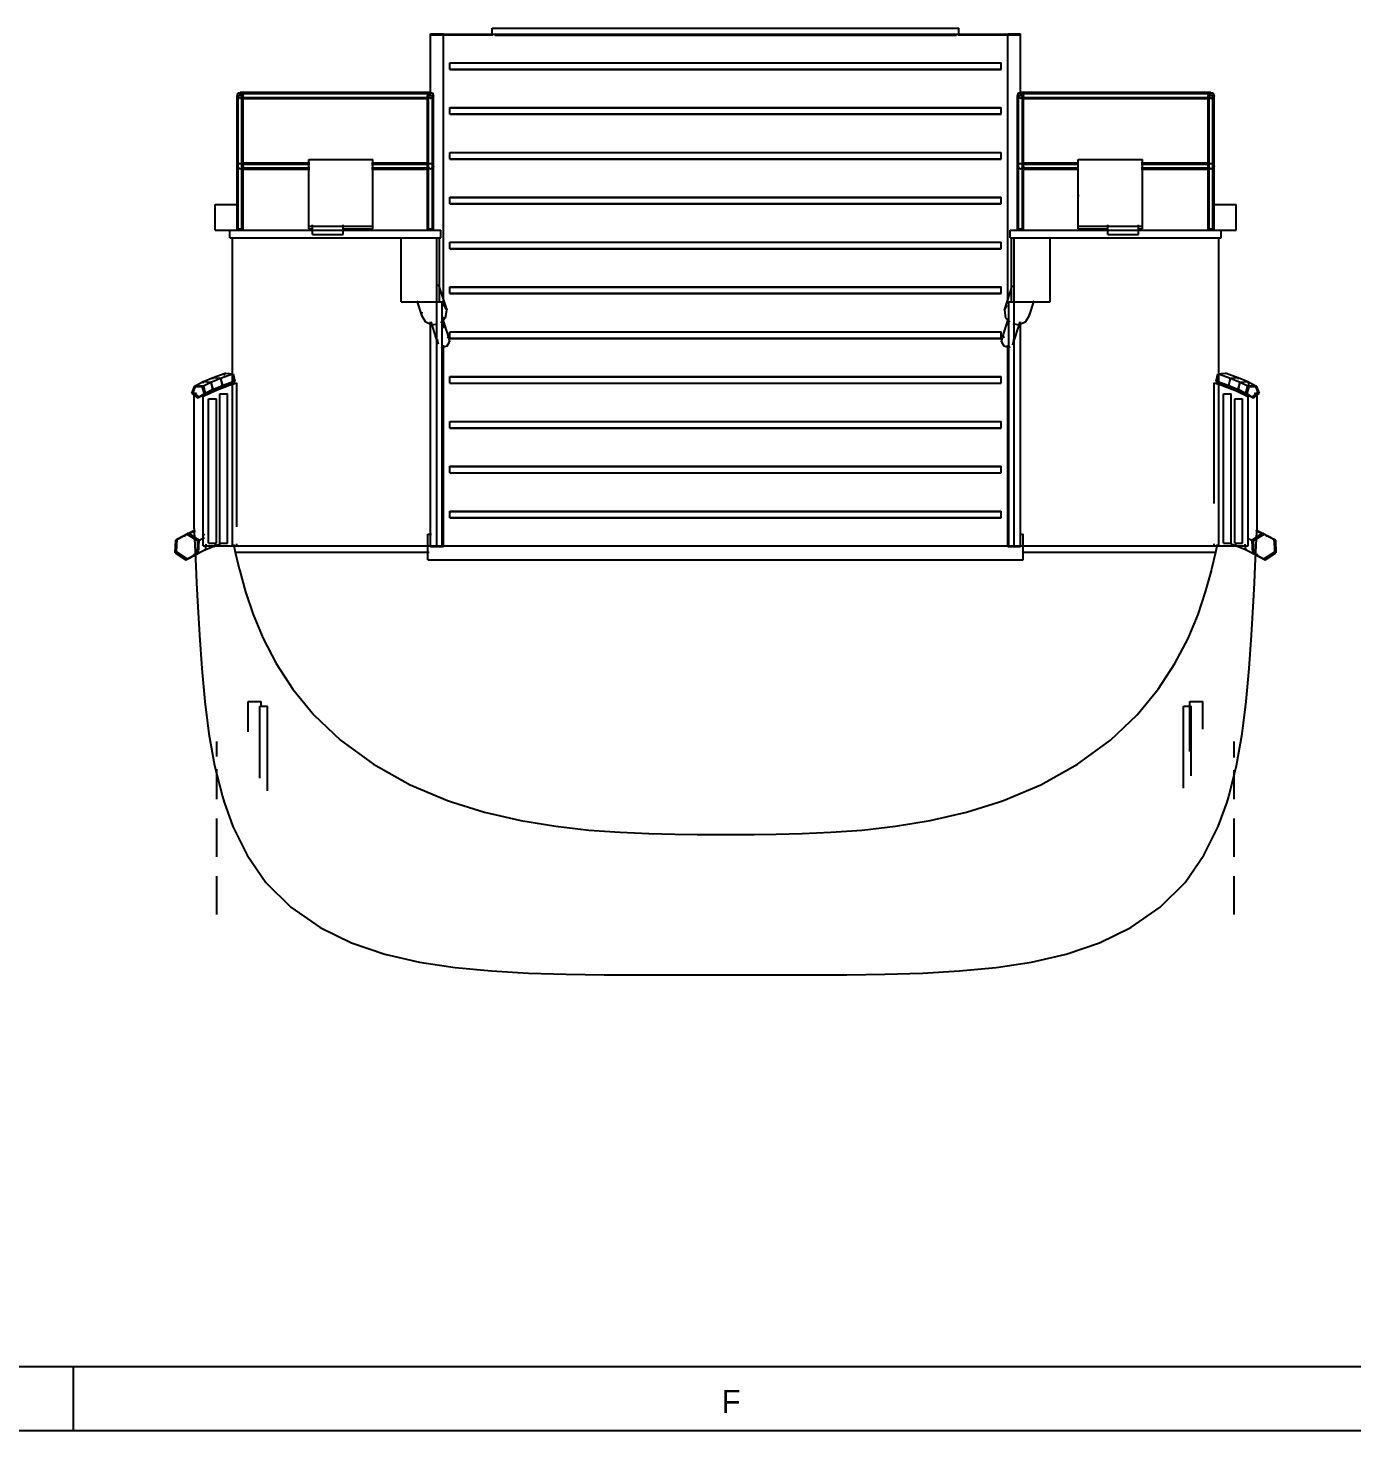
# Model space of a CAD drawing. Extents: x 5 to 836, y 5 to 589.
# Drawn here: x 519.6 to 622.8, y 5 to 114.3 of the extents above; entities that cross this region are included whole.
import ezdxf
from ezdxf.enums import TextEntityAlignment as Align

# ---------------------------------------------------------------- set-up
doc = ezdxf.new("R2010")
doc.units = 0
doc.linetypes.add('DASHED', pattern=[4.5, 3, -1.5])
for name, color, linetype in [('CUT', 7, 'CONTINUOUS'), ('DETAIL', 8, 'CONTINUOUS'), ('FRAME', 7, 'CONTINUOUS'), ('MARKING', 4, 'DASHED'), ('OUTLINE', 7, 'CONTINUOUS'), ('TEXT', 7, 'CONTINUOUS'), ('THIN', 7, 'CONTINUOUS')]:
    doc.layers.add(name, color=color, linetype=linetype)

msp = doc.modelspace()

# ---------------------------------------------------------------- linework, layer by layer
at = {"layer": 'CUT'}
for p, q in [((535.91, 109.02), (536, 109.3)), ((535.91, 109.02), (536.15, 108.85)), ((536, 109.3), (536.29, 109.3)), ((536.15, 108.85), (536.38, 109.02)), ((536.29, 109.3), (536.38, 109.02)), ((550.76, 109.02), (550.85, 109.3)), ((550.76, 109.02), (551, 108.85)), ((550.85, 109.3), (551.15, 109.3)), ((551, 108.85), (551.24, 109.02)), ((551.15, 109.3), (551.24, 109.02)), ((596.76, 109.02), (596.85, 109.3)), ((596.76, 109.02), (597, 108.85)), ((596.85, 109.3), (597.15, 109.3)), ((597, 108.85), (597.24, 109.02)), ((597.15, 109.3), (597.24, 109.02)), ((611.62, 109.02), (611.71, 109.3)), ((611.62, 109.02), (611.85, 108.85)), ((611.71, 109.3), (612, 109.3)), ((611.85, 108.85), (612.09, 109.02)), ((612, 109.3), (612.09, 109.02)), ((535.91, 103.52), (536, 103.8)), ((535.91, 103.52), (536.15, 103.35)), ((536, 103.8), (536.29, 103.8)), ((536.15, 103.35), (536.38, 103.52)), ((536.29, 103.8), (536.38, 103.52)), ((550.76, 103.52), (550.85, 103.8)), ((550.76, 103.52), (551, 103.35)), ((550.85, 103.8), (551.15, 103.8)), ((551, 103.35), (551.24, 103.52)), ((551.15, 103.8), (551.24, 103.52)), ((596.76, 103.52), (596.85, 103.8)), ((596.76, 103.52), (597, 103.35)), ((596.85, 103.8), (597.15, 103.8)), ((597, 103.35), (597.24, 103.52)), ((597.15, 103.8), (597.24, 103.52)), ((611.62, 103.52), (611.71, 103.8)), ((611.62, 103.52), (611.85, 103.35)), ((611.71, 103.8), (612, 103.8)), ((611.85, 103.35), (612.09, 103.52)), ((612, 103.8), (612.09, 103.52)), ((535.35, 98), (535.35, 98.6)), ((535.35, 98.6), (551.8, 98.6)), ((551.8, 98), (551.8, 98.6)), ((596.2, 98.6), (612.65, 98.6)), ((596.2, 98), (596.2, 98.6)), ((612.65, 98), (612.65, 98.6)), ((535.35, 98), (551.8, 98)), ((535.55, 74), (535.55, 98)), ((551.5, 74), (551.5, 98)), ((596.2, 98), (612.65, 98)), ((596.5, 74), (596.5, 98)), ((612.45, 74), (612.45, 98)), ((551.5, 93), (551.9, 93)), ((551.9, 74), (551.9, 93)), ((596.1, 93), (596.5, 93)), ((596.1, 74), (596.1, 93)), ((532.39, 85.87), (532.59, 86.42)), ((532.59, 86.42), (533.18, 86.4)), ((533.18, 86.4), (533.34, 85.84)), ((614.66, 85.84), (614.82, 86.4)), ((614.82, 86.4), (615.41, 86.42)), ((615.41, 86.42), (615.61, 85.87)), ((532.39, 85.87), (532.85, 85.51)), ((532.56, 75.31), (532.56, 85.81)), ((532.85, 85.51), (533.34, 85.84)), ((533.26, 74), (533.26, 85.61)), ((614.66, 85.84), (615.15, 85.51)), ((614.74, 74), (614.74, 85.61)), ((615.15, 85.51), (615.61, 85.87)), ((615.44, 75.31), (615.44, 85.81)), ((531.09, 73.44), (531.13, 74.44)), ((531.13, 74.44), (532.01, 74.91)), ((532.01, 74.91), (532.86, 74.37)), ((532.56, 75.31), (532.57, 75.11)), ((532.57, 75.11), (532.7, 72.4)), ((532.82, 73.37), (532.86, 74.37)), ((615.14, 74.37), (615.99, 74.91)), ((615.14, 74.37), (615.18, 73.37)), ((615.3, 72.4), (615.43, 75.11)), ((615.43, 75.11), (615.44, 75.31)), ((615.99, 74.91), (616.87, 74.44)), ((616.87, 74.44), (616.91, 73.44)), ((531.09, 73.44), (531.93, 72.91)), ((531.93, 72.91), (532.82, 73.37)), ((533.26, 74), (614.74, 74)), ((615.18, 73.37), (616.07, 72.91)), ((616.07, 72.91), (616.91, 73.44)), ((532.7, 72.4), (532.76, 71.11)), ((615.24, 71.11), (615.3, 72.4)), ((532.76, 71.11), (532.84, 69.68)), ((615.16, 69.68), (615.24, 71.11)), ((532.84, 69.68), (532.99, 67.03)), ((615.01, 67.03), (615.16, 69.68)), ((532.99, 67.03), (533.17, 64.43)), ((614.83, 64.43), (615.01, 67.03)), ((533.17, 64.43), (533.4, 61.86)), ((614.6, 61.86), (614.83, 64.43)), ((533.4, 61.86), (533.72, 59.34)), ((614.28, 59.34), (614.6, 61.86)), ((533.72, 59.34), (534.16, 56.86)), ((613.84, 56.86), (614.28, 59.34)), ((534.16, 56.86), (534.77, 54.45)), ((613.23, 54.45), (613.84, 56.86)), ((534.77, 54.45), (534.9, 54)), ((534.9, 54), (535.59, 52.11)), ((612.41, 52.11), (613.1, 54)), ((613.1, 54), (613.23, 54.45)), ((535.59, 52.11), (536.71, 49.87)), ((611.29, 49.87), (612.41, 52.11)), ((536.71, 49.87), (538.17, 47.76)), ((609.83, 47.76), (611.29, 49.87)), ((538.17, 47.76), (540.1, 45.83)), ((607.9, 45.83), (609.83, 47.76)), ((540.1, 45.83), (542.39, 44.23)), ((605.61, 44.23), (607.9, 45.83)), ((542.39, 44.23), (544.85, 43.04)), ((603.15, 43.04), (605.61, 44.23)), ((544.85, 43.04), (547.44, 42.17)), ((600.56, 42.17), (603.15, 43.04)), ((547.44, 42.17), (550.14, 41.55)), ((597.86, 41.55), (600.56, 42.17)), ((550.14, 41.55), (552.91, 41.13)), ((552.91, 41.13), (555.75, 40.86)), ((555.75, 40.86), (558.64, 40.69)), ((558.64, 40.69), (561.57, 40.6)), ((561.57, 40.6), (564.55, 40.56)), ((564.55, 40.56), (567.57, 40.54)), ((567.57, 40.54), (570.68, 40.54)), ((570.68, 40.54), (577.32, 40.54)), ((577.32, 40.54), (580.43, 40.54)), ((580.43, 40.54), (583.45, 40.56)), ((583.45, 40.56), (586.43, 40.6)), ((586.43, 40.6), (589.36, 40.69)), ((589.36, 40.69), (592.25, 40.86)), ((592.25, 40.86), (595.09, 41.13)), ((595.09, 41.13), (597.86, 41.55))]:
    msp.add_line(p, q, dxfattribs=at)
at = {"layer": 'DETAIL'}
for p, q in [((551, 109.07), (551, 113.89)), ((551, 113.89), (552, 113.89)), ((551, 113.82), (555.85, 113.82)), ((552, 92.69), (552, 113.89)), ((552, 113.88), (596, 113.88)), ((555.8, 113.77), (555.8, 114.35)), ((556, 113.8), (592, 113.8)), ((592.15, 113.82), (597, 113.82)), ((592.2, 113.77), (592.2, 114.35)), ((596, 92.9), (596, 113.89)), ((596, 113.89), (597, 113.89)), ((597, 109.07), (597, 113.89)), ((552.5, 111.13), (552.5, 111.65)), ((552.5, 111.65), (595.5, 111.65)), ((552.5, 111.63), (595.5, 111.63)), ((595.5, 111.13), (595.5, 111.65)), ((552.5, 111.15), (595.5, 111.15)), ((552.5, 111.13), (595.5, 111.13)), ((535.91, 109.02), (536, 109.3)), ((535.91, 109.1), (536.38, 109.1)), ((535.91, 98.6), (535.91, 109.1)), ((535.91, 109.02), (535.96, 108.99)), ((536, 109.3), (536.29, 109.3)), ((536, 98.6), (536, 109.1)), ((536.15, 109.07), (536.15, 109.34)), ((536.15, 109.34), (551, 109.34)), ((536.15, 109.25), (551, 109.25)), ((536.29, 109.3), (536.33, 109.19)), ((536.29, 98.6), (536.29, 109.1)), ((536.29, 108.95), (536.38, 109.02)), ((536.29, 108.95), (550.86, 108.95)), ((536.29, 108.86), (550.86, 108.86)), ((536.38, 98.6), (536.38, 109.1)), ((550.76, 109.1), (551.24, 109.1)), ((550.76, 98.6), (550.76, 109.1)), ((550.76, 109.02), (550.86, 108.95)), ((550.82, 109.19), (550.85, 109.3)), ((550.85, 109.3), (551.15, 109.3)), ((550.85, 98.6), (550.85, 109.1)), ((551.15, 109.3), (551.24, 109.02)), ((551.15, 98.6), (551.15, 109.1)), ((551.19, 108.99), (551.24, 109.02)), ((551.24, 98.6), (551.24, 109.1)), ((596.76, 109.02), (596.85, 109.3)), ((596.76, 109.1), (597.24, 109.1)), ((596.76, 98.6), (596.76, 109.1)), ((596.76, 109.02), (596.86, 108.95)), ((596.85, 109.3), (597.15, 109.3)), ((596.85, 98.6), (596.85, 109.1)), ((597, 109.34), (611.85, 109.34)), ((597, 109.25), (611.85, 109.25)), ((597.15, 109.3), (597.18, 109.19)), ((597.15, 98.6), (597.15, 109.1)), ((597.19, 108.99), (597.24, 109.02)), ((597.21, 108.95), (611.64, 108.95)), ((597.21, 108.86), (611.64, 108.86)), ((597.24, 98.6), (597.24, 109.1)), ((611.62, 109.1), (612.09, 109.1)), ((611.62, 98.6), (611.62, 109.1)), ((611.62, 109.02), (611.66, 108.99)), ((611.67, 109.19), (611.71, 109.3)), ((611.71, 109.3), (612, 109.3)), ((611.71, 98.6), (611.71, 109.1)), ((611.85, 109.07), (611.85, 109.34)), ((612, 109.3), (612.09, 109.02)), ((612, 98.6), (612, 109.1)), ((612, 108.95), (612.09, 109.02)), ((612.09, 98.6), (612.09, 109.1)), ((552.5, 107.64), (552.5, 108.16)), ((552.5, 108.16), (595.5, 108.16)), ((552.5, 108.14), (595.5, 108.14)), ((552.5, 107.66), (595.5, 107.66)), ((552.5, 107.64), (595.5, 107.64)), ((595.5, 107.64), (595.5, 108.16)), ((541.5, 98.7), (541.5, 104.1)), ((546.5, 98.7), (546.5, 104.1)), ((552.5, 104.14), (552.5, 104.66)), ((552.5, 104.66), (595.5, 104.66)), ((552.5, 104.64), (595.5, 104.64)), ((552.5, 104.16), (595.5, 104.16)), ((552.5, 104.14), (595.5, 104.14)), ((595.5, 104.14), (595.5, 104.66)), ((601.5, 98.7), (601.5, 104.1)), ((606.5, 98.7), (606.5, 104.1)), ((535.91, 103.52), (535.98, 103.75)), ((535.91, 103.52), (535.96, 103.49)), ((536.29, 103.84), (541.59, 103.84)), ((536.29, 103.8), (536.33, 103.69)), ((536.29, 103.75), (541.59, 103.75)), ((536.29, 103.45), (536.38, 103.52)), ((536.29, 103.45), (541.59, 103.45)), ((536.29, 103.36), (541.59, 103.36)), ((546.4, 103.84), (550.86, 103.84)), ((546.4, 103.75), (550.86, 103.75)), ((546.4, 103.45), (550.86, 103.45)), ((546.4, 103.36), (550.86, 103.36)), ((550.76, 103.52), (550.86, 103.45)), ((550.82, 103.69), (550.85, 103.8)), ((551.19, 103.49), (551.24, 103.52)), ((551.2, 103.63), (551.24, 103.52)), ((596.76, 103.52), (596.85, 103.8)), ((596.76, 103.52), (596.86, 103.45)), ((597.19, 103.49), (597.24, 103.52)), ((597.21, 103.84), (601.53, 103.84)), ((597.21, 103.75), (601.53, 103.75)), ((597.21, 103.45), (601.53, 103.45)), ((597.21, 103.36), (601.53, 103.36)), ((606.41, 103.84), (611.64, 103.84)), ((606.41, 103.75), (611.64, 103.75)), ((606.41, 103.45), (611.64, 103.45)), ((606.41, 103.36), (611.64, 103.36)), ((611.62, 103.52), (611.66, 103.49)), ((612, 103.8), (612.09, 103.52)), ((612, 103.45), (612.09, 103.52)), ((541.5, 101.3), (541.57, 101.3)), ((546.43, 101.3), (546.5, 101.3)), ((552.5, 100.65), (552.5, 101.17)), ((552.5, 101.17), (595.5, 101.17)), ((552.5, 101.15), (595.5, 101.15)), ((552.5, 100.67), (595.5, 100.67)), ((552.5, 100.65), (595.5, 100.65)), ((595.5, 100.65), (595.5, 101.17)), ((601.5, 101.3), (601.57, 101.3)), ((606.43, 101.3), (606.5, 101.3)), ((534.2, 98.6), (534.2, 100.6)), ((534.2, 100.6), (535.93, 100.6)), ((612, 100.6), (613.8, 100.6)), ((613.8, 98.6), (613.8, 100.6)), ((534.2, 98.6), (541.83, 98.6)), ((535.35, 98), (535.35, 98.6)), ((536.15, 98.6), (536.15, 98.74)), ((541.5, 98.7), (541.85, 98.7)), ((544.13, 98.6), (551.8, 98.6)), ((544.14, 98.7), (546.5, 98.7)), ((551, 98.6), (551, 98.74)), ((551.8, 98), (551.8, 98.6)), ((596.2, 98.6), (603.87, 98.6)), ((596.2, 98), (596.2, 98.6)), ((597, 98.6), (597, 98.74)), ((601.5, 98.7), (603.86, 98.7)), ((606.1, 98.6), (613.8, 98.6)), ((606.15, 98.7), (606.5, 98.7)), ((611.85, 98.6), (611.85, 98.74)), ((612.65, 98), (612.65, 98.6)), ((535.35, 98), (551.8, 98)), ((535.55, 87.29), (535.55, 98)), ((541.8, 98.25), (544.2, 98.25)), ((548.7, 93), (548.7, 98)), ((551.7, 93), (551.7, 98)), ((552.5, 97.15), (552.5, 97.67)), ((552.5, 97.67), (595.5, 97.67)), ((552.5, 97.65), (595.5, 97.65)), ((595.5, 97.15), (595.5, 97.67)), ((596.2, 98), (612.65, 98)), ((596.3, 93), (596.3, 98)), ((599.3, 93), (599.3, 98)), ((603.8, 98.25), (606.2, 98.25)), ((612.45, 87.15), (612.45, 98)), ((552.5, 97.17), (595.5, 97.17)), ((552.5, 97.15), (595.5, 97.15)), ((552.5, 93.65), (552.5, 94.17)), ((552.5, 94.17), (595.5, 94.17)), ((552.5, 94.15), (595.5, 94.15)), ((595.5, 93.65), (595.5, 94.17)), ((548.7, 93), (551.9, 93)), ((551.5, 74), (551.5, 93)), ((551.9, 74), (551.9, 93)), ((552.5, 93.68), (595.5, 93.68)), ((552.5, 93.65), (595.5, 93.65)), ((596.1, 93), (599.3, 93)), ((596.1, 74), (596.1, 93)), ((596.5, 74), (596.5, 93)), ((550.3, 91.97), (550.34, 92.23)), ((550.3, 91.97), (550.58, 91.47)), ((552.01, 92.81), (552.26, 92.35)), ((552.17, 91.77), (552.26, 92.35)), ((595.74, 92.35), (595.96, 92.75)), ((595.74, 92.35), (595.83, 91.77)), ((596.02, 92.86), (596.08, 92.89)), ((597.42, 91.47), (597.7, 91.97)), ((597.68, 92.1), (597.7, 91.97)), ((550.58, 91.47), (551.13, 91.22)), ((551, 73.95), (551, 91.44)), ((551.13, 91.22), (551.54, 91.3)), ((551.79, 91.39), (552.17, 91.77)), ((552, 90.95), (552, 91.85)), ((595.83, 91.77), (596.16, 91.44)), ((596, 91.16), (596, 91.72)), ((596.39, 91.32), (596.87, 91.22)), ((596.87, 91.22), (597.42, 91.47)), ((597, 73.95), (597, 91.44)), ((551.51, 89.99), (551.57, 90.1)), ((551.51, 89.99), (551.59, 89.7)), ((552.29, 90.29), (552.4, 90.24)), ((552.3, 89.57), (552.49, 89.89)), ((552.4, 90.24), (552.49, 89.89)), ((552.5, 90.16), (552.5, 90.68)), ((552.5, 90.68), (595.5, 90.68)), ((552.5, 90.66), (595.5, 90.66)), ((552.5, 90.18), (595.5, 90.18)), ((552.5, 90.16), (595.5, 90.16)), ((595.5, 90.16), (595.5, 90.68)), ((595.51, 89.89), (595.6, 90.24)), ((595.51, 89.89), (595.7, 89.57)), ((595.6, 90.24), (595.76, 90.32)), ((596.4, 89.65), (596.49, 89.99)), ((596.43, 90.1), (596.49, 89.99)), ((551.82, 89.53), (551.93, 89.47)), ((551.93, 89.47), (552.3, 89.57)), ((552, 73.95), (552, 89.62)), ((595.7, 89.57), (596.07, 89.47)), ((596, 73.95), (596, 89.62)), ((596.07, 89.47), (596.18, 89.53)), ((532.49, 85.95), (532.7, 86.5)), ((532.49, 85.94), (532.69, 86.49)), ((532.59, 86.42), (532.69, 86.49)), ((532.69, 86.49), (533.28, 86.47)), ((532.7, 86.5), (533.28, 86.79)), ((532.7, 86.5), (533.29, 86.46)), ((533.18, 86.4), (533.28, 86.47)), ((533.23, 86.67), (533.28, 86.79)), ((533.24, 86.67), (533.29, 86.79)), ((533.28, 86.79), (533.87, 86.76)), ((533.28, 86.47), (533.44, 85.9)), ((533.29, 86.79), (534.04, 87.11)), ((533.29, 86.79), (533.87, 86.75)), ((533.29, 86.46), (533.87, 86.76)), ((533.29, 86.46), (533.44, 85.89)), ((533.87, 86.75), (534.63, 87.06)), ((533.87, 86.76), (534.02, 86.19)), ((533.87, 86.75), (534.01, 86.18)), ((533.99, 86.99), (534.04, 87.11)), ((534, 86.99), (534.05, 87.11)), ((534.01, 86.18), (534.77, 86.49)), ((534.04, 87.11), (534.63, 87.06)), ((534.05, 87.11), (534.98, 87.44)), ((534.05, 87.11), (534.63, 87.06)), ((534.26, 86.18), (535.19, 86.52)), ((534.26, 86.18), (534.76, 86.48)), ((534.27, 86.18), (534.77, 86.49)), ((534.63, 87.06), (535.57, 87.39)), ((534.63, 87.06), (534.77, 86.49)), ((534.63, 87.06), (534.76, 86.48)), ((534.76, 86.48), (535.7, 86.82)), ((534.91, 87.27), (534.99, 87.45)), ((534.91, 87.26), (534.98, 87.44)), ((534.98, 87.44), (535.57, 87.39)), ((534.99, 87.45), (535.04, 87.46)), ((534.99, 87.45), (535.57, 87.39)), ((535.01, 87.4), (535.04, 87.46)), ((535.04, 87.46), (535.62, 87.4)), ((535.09, 86.6), (535.19, 86.52)), ((535.1, 86.6), (535.19, 86.52)), ((535.14, 86.62), (535.24, 86.53)), ((535.19, 86.52), (535.7, 86.82)), ((535.19, 86.52), (535.69, 86.81)), ((535.19, 86.52), (535.24, 86.53)), ((535.24, 86.53), (535.75, 86.83)), ((535.55, 86.45), (535.55, 86.8)), ((535.57, 87.39), (535.62, 87.4)), ((535.57, 87.39), (535.7, 86.82)), ((535.57, 87.39), (535.69, 86.81)), ((535.62, 87.4), (535.75, 86.83)), ((535.69, 86.81), (535.75, 86.83)), ((552.5, 86.66), (552.5, 87.18)), ((552.5, 87.18), (595.5, 87.18)), ((552.5, 87.16), (595.5, 87.16)), ((552.5, 86.68), (595.5, 86.68)), ((552.5, 86.66), (595.5, 86.66)), ((595.5, 86.66), (595.5, 87.18)), ((612.25, 86.83), (612.38, 87.4)), ((612.25, 86.83), (612.76, 86.53)), ((612.25, 86.83), (612.31, 86.81)), ((612.3, 86.82), (612.43, 87.39)), ((612.3, 86.82), (612.81, 86.52)), ((612.3, 86.82), (613.24, 86.48)), ((612.31, 86.81), (612.43, 87.39)), ((612.31, 86.81), (612.81, 86.52)), ((612.38, 87.4), (612.96, 87.46)), ((612.38, 87.4), (612.43, 87.39)), ((612.43, 87.39), (613.01, 87.45)), ((612.43, 87.39), (613.02, 87.44)), ((612.43, 87.39), (613.37, 87.06)), ((612.45, 86.45), (612.45, 86.8)), ((612.76, 86.53), (612.86, 86.62)), ((612.76, 86.53), (612.81, 86.52)), ((612.81, 86.52), (612.95, 86.65)), ((612.81, 86.52), (612.91, 86.6)), ((612.81, 86.52), (613.74, 86.18)), ((612.96, 87.46), (613.01, 87.45)), ((612.96, 87.46), (612.99, 87.4)), ((613.01, 87.45), (613.04, 87.39)), ((613.02, 87.44), (613.95, 87.11)), ((613.02, 87.44), (613.04, 87.38)), ((613.23, 86.49), (613.37, 87.06)), ((613.23, 86.49), (613.73, 86.18)), ((613.23, 86.49), (613.99, 86.18)), ((613.24, 86.48), (613.37, 87.06)), ((613.24, 86.48), (613.74, 86.18)), ((613.37, 87.06), (613.96, 87.11)), ((613.37, 87.06), (613.95, 87.11)), ((613.37, 87.06), (614.13, 86.75)), ((613.95, 87.11), (614, 86.99)), ((613.96, 87.11), (614.71, 86.79)), ((613.96, 87.11), (614.01, 86.99)), ((613.98, 86.19), (614.13, 86.76)), ((613.99, 86.18), (614.13, 86.75)), ((614.13, 86.76), (614.72, 86.79)), ((614.13, 86.75), (614.71, 86.79)), ((614.13, 86.76), (614.71, 86.46)), ((614.56, 85.9), (614.72, 86.47)), ((614.56, 85.89), (614.71, 86.46)), ((614.71, 86.79), (614.81, 86.55)), ((614.71, 86.46), (615.3, 86.5)), ((614.72, 86.79), (615.3, 86.5)), ((614.72, 86.79), (614.79, 86.61)), ((614.72, 86.47), (615.31, 86.49)), ((614.72, 86.47), (614.82, 86.4)), ((615.3, 86.5), (615.51, 85.95)), ((615.31, 86.49), (615.41, 86.42)), ((615.31, 86.49), (615.51, 85.94)), ((532.39, 85.87), (532.49, 85.94)), ((532.49, 85.95), (532.55, 85.98)), ((532.49, 85.95), (532.94, 85.58)), ((532.49, 85.94), (532.95, 85.58)), ((532.85, 85.51), (532.95, 85.58)), ((532.94, 85.58), (533.44, 85.89)), ((532.94, 85.58), (533.52, 85.87)), ((532.95, 85.58), (533.44, 85.9)), ((533.34, 85.84), (533.44, 85.9)), ((533.44, 85.89), (534.02, 86.19)), ((533.46, 85.91), (533.51, 85.87)), ((533.47, 85.91), (533.52, 85.87)), ((533.51, 85.87), (534.27, 86.18)), ((533.51, 85.87), (534.01, 86.18)), ((533.52, 85.87), (534.02, 86.19)), ((533.7, 74.2), (533.7, 85.45)), ((533.7, 85.45), (534.3, 85.45)), ((534.21, 86.23), (534.26, 86.18)), ((534.22, 86.22), (534.27, 86.18)), ((534.3, 74.2), (534.3, 85.45)), ((534.58, 74.2), (534.58, 85.83)), ((534.58, 85.83), (535.18, 85.83)), ((535.18, 74.2), (535.18, 85.83)), ((612.82, 85.83), (613.42, 85.83)), ((612.82, 74.2), (612.82, 85.83)), ((613.42, 74.2), (613.42, 85.83)), ((613.7, 85.45), (614.3, 85.45)), ((613.7, 74.2), (613.7, 85.45)), ((613.73, 86.18), (613.78, 86.22)), ((613.73, 86.18), (614.49, 85.87)), ((613.74, 86.18), (613.79, 86.23)), ((613.98, 86.19), (614.48, 85.87)), ((613.98, 86.19), (614.56, 85.89)), ((613.99, 86.18), (614.49, 85.87)), ((614.3, 74.2), (614.3, 85.45)), ((614.48, 85.87), (614.58, 85.95)), ((614.48, 85.87), (615.06, 85.58)), ((614.49, 85.87), (614.59, 85.95)), ((614.56, 85.9), (615.05, 85.58)), ((614.56, 85.9), (614.66, 85.84)), ((614.56, 85.89), (615.06, 85.58)), ((615.05, 85.58), (615.51, 85.94)), ((615.05, 85.58), (615.15, 85.51)), ((615.06, 85.58), (615.51, 85.95)), ((615.39, 86.01), (615.51, 85.95)), ((615.51, 85.94), (615.61, 85.87)), ((552.5, 83.17), (552.5, 83.69)), ((552.5, 83.69), (595.5, 83.69)), ((552.5, 83.67), (595.5, 83.67)), ((552.5, 83.19), (595.5, 83.19)), ((552.5, 83.17), (595.5, 83.17)), ((595.5, 83.17), (595.5, 83.69)), ((552.5, 79.67), (552.5, 80.19)), ((552.5, 80.19), (595.5, 80.19)), ((552.5, 80.17), (595.5, 80.17)), ((595.5, 79.67), (595.5, 80.19)), ((552.5, 79.69), (595.5, 79.69)), ((552.5, 79.67), (595.5, 79.67)), ((552.5, 76.18), (552.5, 76.7)), ((552.5, 76.7), (595.5, 76.7)), ((552.5, 76.68), (595.5, 76.68)), ((595.5, 76.18), (595.5, 76.7)), ((552.5, 76.2), (595.5, 76.2)), ((552.5, 76.18), (595.5, 76.18)), ((531.13, 74.44), (531.23, 74.51)), ((531.18, 73.53), (531.24, 74.52)), ((531.19, 73.51), (531.23, 74.51)), ((531.23, 74.51), (532.11, 74.97)), ((531.24, 74.52), (532.13, 74.97)), ((531.24, 74.52), (531.81, 74.82)), ((531.81, 74.82), (532.65, 75.24)), ((531.81, 74.68), (531.81, 74.82)), ((531.82, 74.7), (531.83, 74.83)), ((531.83, 74.83), (532.66, 75.24)), ((531.83, 74.83), (532.58, 75.14)), ((532.01, 74.91), (532.11, 74.97)), ((532.11, 74.97), (532.96, 74.44)), ((532.13, 74.98), (532.65, 75.24)), ((532.13, 74.97), (532.96, 74.43)), ((532.58, 75.14), (532.64, 75.17)), ((532.58, 75.08), (532.58, 75.14)), ((532.59, 75.16), (532.65, 75.19)), ((532.59, 75.16), (532.65, 75.18)), ((532.59, 75.09), (532.59, 75.16)), ((532.86, 74.37), (532.96, 74.44)), ((532.91, 73.43), (532.96, 74.43)), ((532.92, 73.44), (532.96, 74.44)), ((532.96, 74.43), (533.37, 74.63)), ((533.21, 74.94), (533.37, 74.83)), ((550.8, 72.9), (550.8, 74.9)), ((597.2, 72.9), (597.2, 74.9)), ((614.69, 74.6), (615.04, 74.43)), ((614.74, 74.9), (614.79, 74.94)), ((615.04, 74.44), (615.89, 74.97)), ((615.04, 74.43), (615.87, 74.97)), ((615.04, 74.44), (615.08, 73.44)), ((615.04, 74.44), (615.14, 74.37)), ((615.04, 74.43), (615.09, 73.43)), ((615.35, 75.24), (615.87, 74.97)), ((615.4, 75.21), (616.17, 74.83)), ((615.41, 75.21), (616.19, 74.82)), ((615.41, 75.16), (615.41, 75.09)), ((615.42, 75.14), (616.17, 74.83)), ((615.42, 75.14), (615.42, 75.08)), ((615.87, 74.97), (616.76, 74.52)), ((615.89, 74.97), (615.99, 74.91)), ((615.89, 74.97), (616.77, 74.51)), ((616.17, 74.83), (616.18, 74.7)), ((616.18, 74.82), (616.76, 74.52)), ((616.19, 74.82), (616.19, 74.68)), ((616.76, 74.52), (616.82, 73.53)), ((616.77, 74.51), (616.87, 74.44)), ((616.77, 74.51), (616.81, 73.51)), ((531.09, 73.44), (531.19, 73.51)), ((531.18, 73.53), (532.02, 72.98)), ((531.19, 73.51), (532.03, 72.98)), ((532.02, 72.98), (532.91, 73.43)), ((532.02, 72.98), (532.59, 73.27)), ((532.03, 72.98), (532.92, 73.44)), ((532.48, 73.34), (532.59, 73.27)), ((532.52, 73.31), (532.58, 73.27)), ((532.58, 73.27), (532.7, 73.33)), ((532.58, 73.27), (532.7, 73.32)), ((532.82, 73.37), (532.92, 73.44)), ((532.91, 73.43), (533.48, 73.72)), ((533.26, 74), (550.87, 74)), ((533.3, 73.62), (533.47, 73.7)), ((533.31, 73.63), (533.49, 73.72)), ((533.47, 73.7), (533.5, 74.1)), ((533.47, 73.7), (534.23, 74.02)), ((533.49, 73.72), (533.51, 74.12)), ((533.7, 74.2), (534.3, 74.2)), ((534.1, 73.95), (534.22, 74)), ((534.11, 73.96), (534.23, 74.02)), ((534.22, 74), (534.23, 74.14)), ((534.22, 74), (534.59, 74.14)), ((534.23, 74.02), (534.24, 74.08)), ((534.58, 74.2), (535.18, 74.2)), ((535.55, 74), (535.55, 74.14)), ((535.77, 73.51), (536.08, 72.2)), ((551, 73.95), (552, 73.95)), ((551.5, 74), (551.9, 74)), ((596, 73.95), (597, 73.95)), ((596.1, 74), (596.5, 74)), ((597.13, 74), (614.74, 74)), ((611.92, 72.2), (612.23, 73.51)), ((612.45, 74), (612.45, 74.14)), ((612.82, 74.2), (613.42, 74.2)), ((613.41, 74.14), (613.78, 74)), ((613.7, 74.2), (614.3, 74.2)), ((613.76, 74.08), (613.77, 74.02)), ((613.77, 74.14), (613.78, 74)), ((613.77, 74.02), (613.83, 73.99)), ((613.77, 74.02), (614.53, 73.7)), ((613.78, 74), (613.84, 73.98)), ((614.49, 74.12), (614.51, 73.72)), ((614.5, 74.1), (614.53, 73.7)), ((614.51, 73.72), (614.63, 73.66)), ((614.52, 73.72), (615.09, 73.43)), ((614.53, 73.7), (614.64, 73.65)), ((615.08, 73.44), (615.97, 72.98)), ((615.08, 73.44), (615.18, 73.37)), ((615.09, 73.43), (615.98, 72.98)), ((615.3, 73.33), (615.42, 73.27)), ((615.3, 73.32), (615.42, 73.27)), ((615.41, 73.27), (615.52, 73.34)), ((615.41, 73.27), (615.98, 72.98)), ((615.42, 73.27), (615.48, 73.31)), ((615.97, 72.98), (616.81, 73.51)), ((615.98, 72.98), (616.82, 73.53)), ((616.81, 73.51), (616.91, 73.44)), ((531.93, 72.91), (532.03, 72.98)), ((536.08, 72.2), (536.12, 72.04)), ((611.88, 72.04), (611.92, 72.2)), ((615.97, 72.98), (616.07, 72.91)), ((536.12, 72.04), (536.57, 70.41)), ((611.43, 70.41), (611.88, 72.04)), ((536.57, 70.41), (537.16, 68.65)), ((610.84, 68.65), (611.43, 70.41)), ((537.16, 68.65), (537.94, 66.78)), ((610.06, 66.78), (610.84, 68.65)), ((537.94, 66.78), (538.96, 64.83)), ((609.04, 64.83), (610.06, 66.78)), ((538.96, 64.83), (540.26, 62.83)), ((607.74, 62.83), (609.04, 64.83)), ((540.26, 62.83), (541.91, 60.82)), ((606.09, 60.82), (607.74, 62.83)), ((536.79, 59.49), (536.79, 61.85)), ((536.79, 61.85), (537.79, 61.85)), ((537.69, 55.87), (537.69, 61.5)), ((537.69, 61.5), (538.29, 61.5)), ((537.79, 61.5), (537.79, 61.85)), ((538.29, 54.89), (538.29, 61.5)), ((609.71, 61.5), (610.31, 61.5)), ((609.71, 55.1), (609.71, 61.5)), ((610.21, 61.85), (611.21, 61.85)), ((610.21, 57.96), (610.21, 61.85)), ((610.31, 56.07), (610.31, 61.5)), ((611.21, 59.7), (611.21, 61.85)), ((541.91, 60.82), (543.99, 58.84)), ((604.01, 58.84), (606.09, 60.82)), ((543.99, 58.84), (546.55, 56.96)), ((601.45, 56.96), (604.01, 58.84)), ((546.55, 56.96), (549.42, 55.36)), ((598.58, 55.36), (601.45, 56.96)), ((549.42, 55.36), (552.33, 54.14)), ((595.67, 54.14), (598.58, 55.36)), ((552.33, 54.14), (552.71, 54)), ((552.71, 54), (555.21, 53.23)), ((592.79, 53.23), (595.29, 54)), ((595.29, 54), (595.67, 54.14)), ((555.21, 53.23), (558.04, 52.58)), ((558.04, 52.58), (560.76, 52.13)), ((587.24, 52.13), (589.96, 52.58)), ((589.96, 52.58), (592.79, 53.23)), ((560.76, 52.13), (563.35, 51.84)), ((563.35, 51.84), (565.78, 51.67)), ((565.78, 51.67), (568.02, 51.57)), ((568.02, 51.57), (570.04, 51.52)), ((570.04, 51.52), (571.78, 51.5)), ((571.78, 51.5), (573.17, 51.5)), ((573.17, 51.5), (574, 51.5)), ((574, 51.5), (574.83, 51.5)), ((574.83, 51.5), (576.22, 51.5)), ((576.22, 51.5), (577.96, 51.52)), ((577.96, 51.52), (579.98, 51.57)), ((579.98, 51.57), (582.22, 51.67)), ((582.22, 51.67), (584.65, 51.84)), ((584.65, 51.84), (587.24, 52.13))]:
    msp.add_line(p, q, dxfattribs=at)
at = {"layer": 'FRAME'}
msp.add_line((831, 10), (10, 10), dxfattribs=at)
at = {"layer": 'MARKING'}
for p, q in [((534.35, 57.56), (534.35, 58.75)), ((613.65, 57.49), (613.65, 58.75)), ((534.35, 45.25), (534.35, 56.58)), ((613.65, 45.25), (613.65, 56.51))]:
    msp.add_line(p, q, dxfattribs=at)
at = {"layer": 'OUTLINE'}
for p, q in [((555.8, 114.35), (592.2, 114.35)), ((541.5, 104.1), (546.5, 104.1)), ((601.5, 104.1), (606.5, 104.1)), ((541.5, 98.9), (546.5, 98.9)), ((541.8, 98.25), (541.8, 99.01)), ((544.2, 98.25), (544.2, 99.01)), ((601.5, 98.9), (606.5, 98.9)), ((603.8, 98.25), (603.8, 99.01)), ((606.2, 98.25), (606.2, 99.01)), ((551.6, 94.38), (552.26, 92.35)), ((595.74, 92.35), (596.37, 94.32)), ((549.94, 93.09), (550.3, 91.97)), ((597.7, 91.97), (598.06, 93.09)), ((551.02, 91.44), (551.58, 89.71)), ((551.93, 91.7), (552.4, 90.24)), ((595.6, 90.24), (596.07, 91.7)), ((596.4, 89.65), (596.98, 91.44)), ((534.92, 86.36), (535.39, 86.53)), ((535.2, 86.41), (535.2, 86.62)), ((535.39, 86.53), (535.9, 86.7)), ((535.9, 75.47), (535.9, 86.7)), ((612.1, 86.7), (612.61, 86.53)), ((612.1, 77.28), (612.1, 86.7)), ((612.61, 86.53), (613.08, 86.36)), ((612.8, 86.41), (612.8, 86.62)), ((532.56, 85.81), (532.75, 85.92)), ((533.26, 85.61), (533.5, 85.75)), ((533.5, 85.75), (533.79, 85.89)), ((533.79, 85.89), (534.12, 86.04)), ((534.12, 86.04), (534.5, 86.2)), ((534.5, 86.2), (534.92, 86.36)), ((613.08, 86.36), (613.5, 86.2)), ((613.5, 86.2), (613.88, 86.04)), ((613.88, 86.04), (614.21, 85.89)), ((614.21, 85.89), (614.5, 85.75)), ((614.5, 85.75), (614.74, 85.61)), ((615.25, 85.92), (615.44, 85.81)), ((550.8, 74.9), (551.08, 74.9)), ((596.92, 74.9), (597.2, 74.9)), ((535.65, 74.11), (535.77, 73.51)), ((535.77, 73.51), (550.88, 73.51)), ((535.9, 74), (535.9, 74.14)), ((535.9, 74), (550.87, 74)), ((597.12, 73.51), (612.23, 73.51)), ((597.13, 74), (612.1, 74)), ((612.1, 74), (612.1, 74.14)), ((612.23, 73.51), (612.35, 74.11)), ((550.8, 72.9), (597.2, 72.9))]:
    msp.add_line(p, q, dxfattribs=at)
at = {"layer": 'THIN'}
for p, q in [((523.13, 10), (523.13, 5)), ((836, 5), (5, 5))]:
    msp.add_line(p, q, dxfattribs=at)

# ---------------------------------------------------------------- texts
at = {"layer": 'TEXT'}
msp.add_text('F', height=1.8, dxfattribs=at).set_placement((574.44, 6.4), align=Align.CENTER)

doc.saveas('drawing.dxf')
